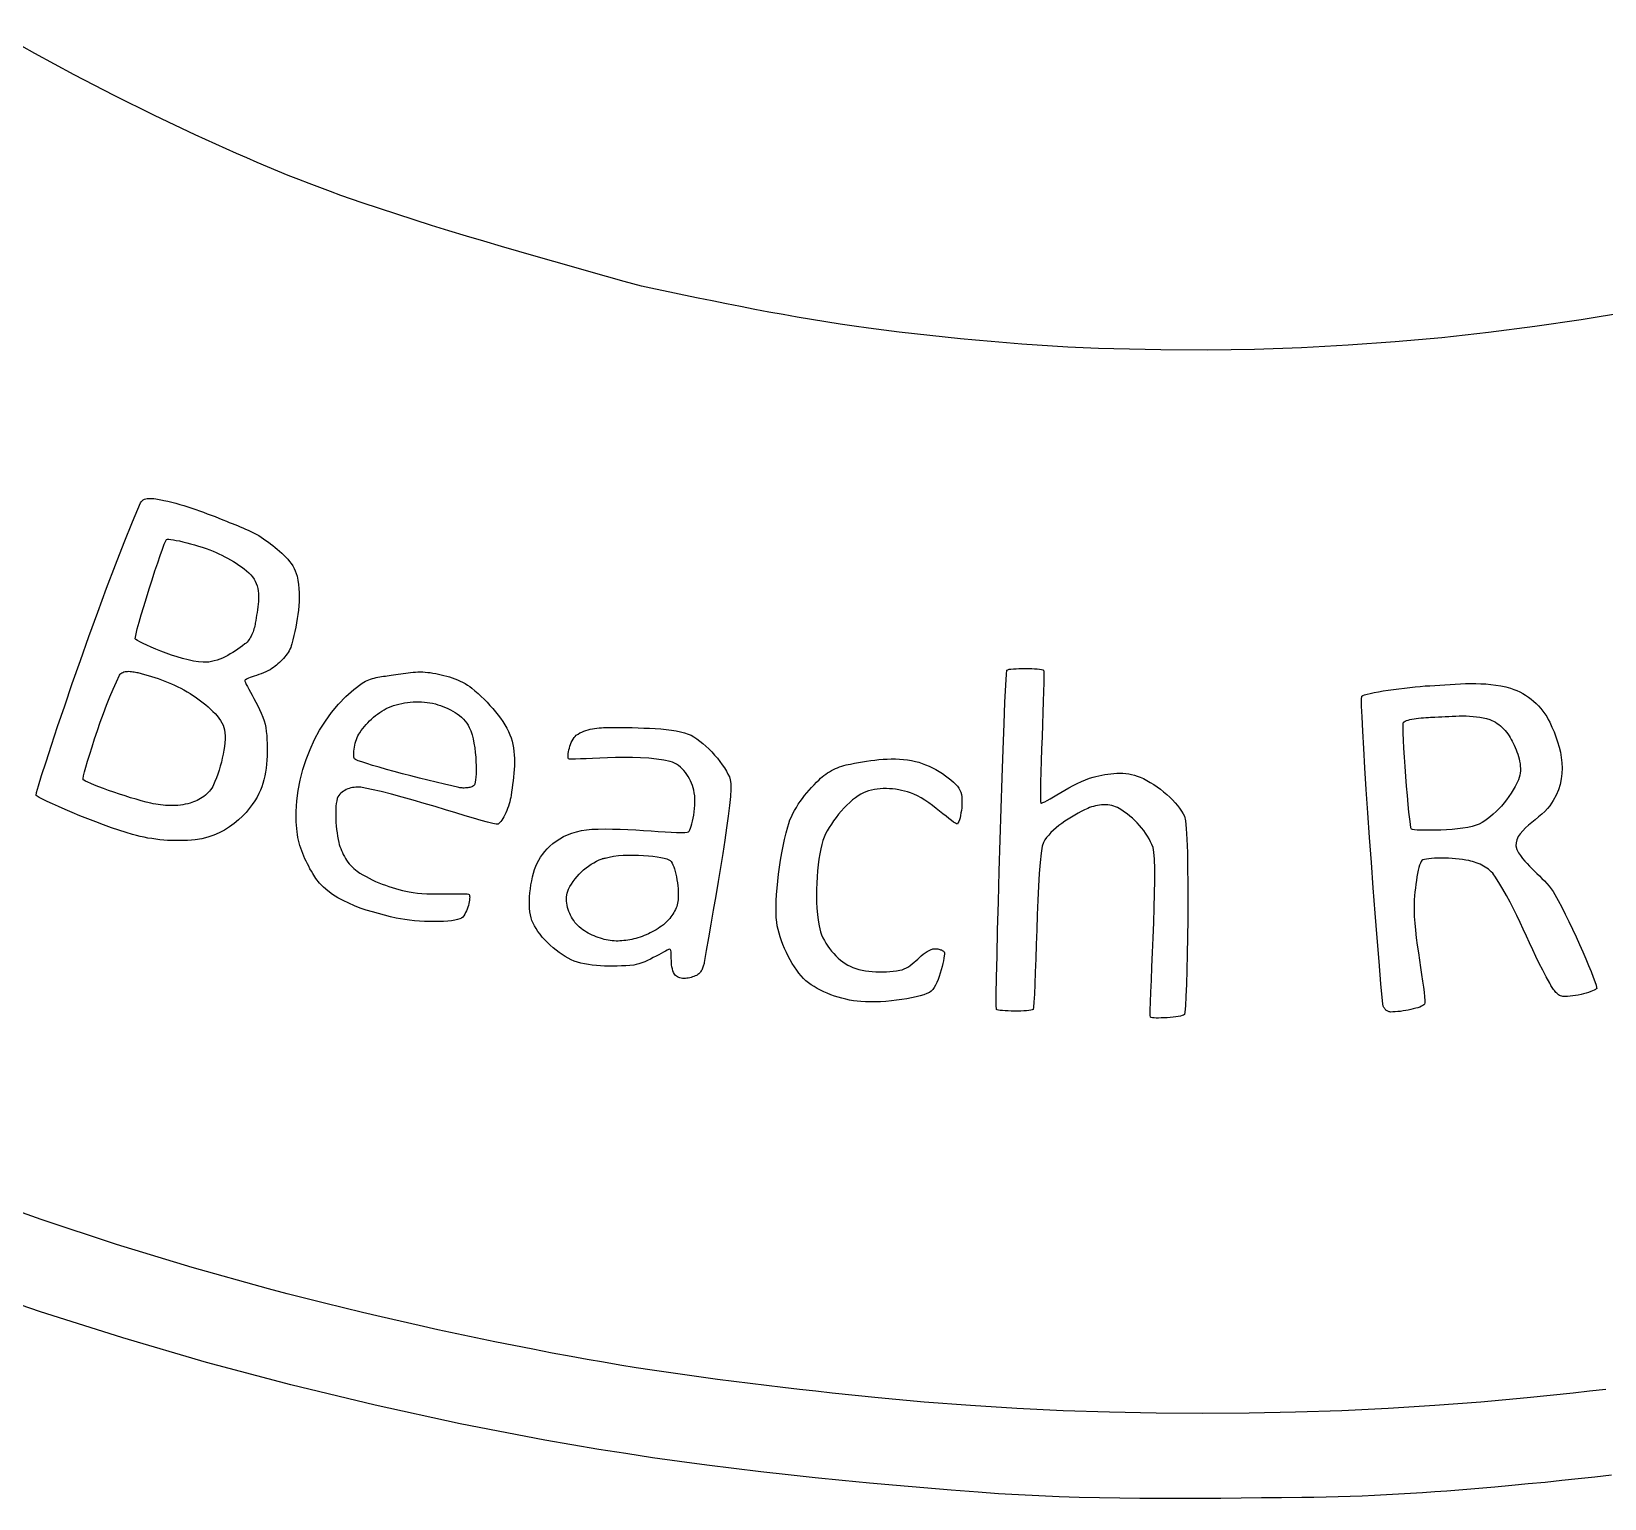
# Model space of a CAD drawing. Extents: x 29 to 1430, y 34 to 1434.
# Drawn here: x 506.1 to 807.5, y 33.8 to 314.8 of the extents above; entities that cross this region are included whole.
import ezdxf

# ---------------------------------------------------------------- set-up
doc = ezdxf.new("R2010")
doc.units = 0
doc.header["$MEASUREMENT"] = 0
doc.layers.get('0').update_dxf_attribs({"linetype": 'CONTINUOUS'})

msp = doc.modelspace()

# ---------------------------------------------------------------- linework, layer by layer
at = {"color": 0, "true_color": 0x000000}
for points in [[(623, 266), (619.64, 266.94), (616.28, 267.88), (612.92, 268.82), (609.56, 269.77), (606.2, 270.73), (602.84, 271.69), (599.49, 272.66), (596.14, 273.64), (592.79, 274.63), (589.45, 275.63), (586.11, 276.65), (582.78, 277.68), (579.45, 278.73), (576.12, 279.8), (572.81, 280.89), (569.5, 282), (567.46, 282.7), (565.42, 283.42), (563.39, 284.16), (561.37, 284.91), (559.35, 285.67), (557.34, 286.46), (555.33, 287.25), (553.33, 288.06), (551.33, 288.89), (549.34, 289.73), (547.35, 290.58), (545.37, 291.44), (543.39, 292.31), (541.42, 293.2), (539.46, 294.09), (537.5, 295), (529.71, 298.71), (521.99, 302.54), (514.33, 306.5), (506.75, 310.59), (499.24, 314.81)], [(811.86, 261.08), (803.01, 259.6), (794.14, 258.29), (785.23, 257.14), (776.31, 256.16), (767.36, 255.35), (758.4, 254.71), (749.43, 254.23), (740.45, 253.92), (731.46, 253.78), (722.48, 253.81), (713.5, 254), (710.55, 254.1), (707.61, 254.23), (704.66, 254.37), (701.72, 254.54), (698.77, 254.73), (695.83, 254.93), (692.89, 255.16), (689.95, 255.41), (687.01, 255.67), (684.08, 255.95), (681.14, 256.25), (678.21, 256.57), (675.28, 256.91), (672.35, 257.25), (669.42, 257.62), (666.5, 258), (663.76, 258.38), (661.03, 258.78), (658.29, 259.2), (655.57, 259.64), (652.84, 260.1), (650.12, 260.58), (647.4, 261.08), (644.68, 261.59), (641.96, 262.11), (639.25, 262.65), (636.54, 263.19), (633.83, 263.75), (631.12, 264.3), (628.41, 264.87), (625.7, 265.43), (623, 266)], [(527, 224.5), (527.13, 224.74), (527.31, 224.93), (527.51, 225.09), (527.75, 225.21), (528.01, 225.29), (528.3, 225.35), (528.6, 225.38), (528.92, 225.39), (529.25, 225.37), (529.59, 225.34), (529.92, 225.3), (530.26, 225.25), (530.59, 225.19), (530.91, 225.13), (531.21, 225.06), (531.5, 225), (532.27, 224.83), (533.04, 224.64), (533.8, 224.44), (534.56, 224.23), (535.32, 224), (536.08, 223.76), (536.83, 223.52), (537.58, 223.26), (538.33, 222.99), (539.07, 222.72), (539.81, 222.45), (540.55, 222.16), (541.29, 221.88), (542.03, 221.59), (542.77, 221.29), (543.5, 221), (544.02, 220.79), (544.54, 220.59), (545.06, 220.38), (545.59, 220.17), (546.11, 219.95), (546.63, 219.73), (547.14, 219.5), (547.66, 219.27), (548.16, 219.03), (548.66, 218.78), (549.16, 218.52), (549.65, 218.24), (550.13, 217.95), (550.59, 217.65), (551.05, 217.33), (551.5, 217), (551.92, 216.67), (552.35, 216.33), (552.78, 215.99), (553.21, 215.64), (553.64, 215.28), (554.06, 214.91), (554.46, 214.53), (554.85, 214.13), (555.22, 213.73), (555.57, 213.31), (555.89, 212.88), (556.19, 212.44), (556.45, 211.98), (556.67, 211.5), (556.86, 211.01), (557, 210.5), (557.16, 209.7), (557.28, 208.9), (557.36, 208.09), (557.41, 207.27), (557.42, 206.46), (557.4, 205.64), (557.35, 204.81), (557.27, 203.99), (557.17, 203.17), (557.05, 202.35), (556.91, 201.53), (556.75, 200.71), (556.58, 199.9), (556.39, 199.09), (556.2, 198.29), (556, 197.5), (555.9, 197.16), (555.78, 196.83), (555.63, 196.5), (555.46, 196.18), (555.28, 195.88), (555.08, 195.58), (554.86, 195.28), (554.64, 195), (554.39, 194.72), (554.14, 194.45), (553.88, 194.19), (553.61, 193.94), (553.34, 193.69), (553.06, 193.45), (552.78, 193.22), (552.5, 193), (552.18, 192.77), (551.82, 192.56), (551.42, 192.35), (551, 192.16), (550.56, 191.97), (550.11, 191.8), (549.66, 191.63), (549.23, 191.47), (548.8, 191.32), (548.4, 191.18), (548.04, 191.05), (547.72, 190.93), (547.44, 190.81), (547.23, 190.7), (547.08, 190.6), (547, 190.5), (547.01, 190.35), (547.1, 190.1), (547.26, 189.76), (547.48, 189.34), (547.75, 188.85), (548.06, 188.29), (548.4, 187.68), (548.75, 187.03), (549.12, 186.35), (549.48, 185.64), (549.83, 184.93), (550.15, 184.21), (550.44, 183.49), (550.69, 182.8), (550.88, 182.13), (551, 181.5), (551.1, 180.75), (551.18, 179.98), (551.24, 179.2), (551.28, 178.41), (551.3, 177.62), (551.29, 176.83), (551.27, 176.04), (551.23, 175.25), (551.16, 174.47), (551.07, 173.7), (550.95, 172.95), (550.81, 172.21), (550.65, 171.49), (550.46, 170.8), (550.24, 170.14), (550, 169.5), (549.71, 168.86), (549.35, 168.17), (548.91, 167.46), (548.41, 166.72), (547.85, 165.97), (547.22, 165.23), (546.52, 164.49), (545.76, 163.78), (544.93, 163.09), (544.05, 162.45), (543.1, 161.85), (542.1, 161.32), (541.03, 160.86), (539.91, 160.48), (538.73, 160.19), (537.5, 160), (536.75, 159.93), (536, 159.88), (535.24, 159.84), (534.48, 159.83), (533.73, 159.83), (532.97, 159.85), (532.21, 159.88), (531.45, 159.94), (530.7, 160.01), (529.94, 160.1), (529.19, 160.21), (528.44, 160.33), (527.7, 160.47), (526.96, 160.63), (526.23, 160.81), (525.5, 161), (524.24, 161.37), (522.88, 161.81), (521.44, 162.31), (519.94, 162.84), (518.42, 163.41), (516.9, 164), (515.4, 164.6), (513.94, 165.2), (512.56, 165.78), (511.28, 166.34), (510.12, 166.86), (509.1, 167.33), (508.26, 167.74), (507.61, 168.08), (507.18, 168.34), (507, 168.5), (507.09, 169.03), (507.46, 170.33), (508.07, 172.33), (508.91, 174.94), (509.93, 178.09), (511.13, 181.68), (512.48, 185.65), (513.94, 189.9), (515.51, 194.36), (517.14, 198.94), (518.81, 203.57), (520.51, 208.16), (522.2, 212.63), (523.87, 216.9), (525.47, 220.88), (527, 224.5)], [(532, 217.5), (532.17, 217.54), (532.45, 217.54), (532.84, 217.51), (533.31, 217.44), (533.86, 217.34), (534.48, 217.22), (535.15, 217.07), (535.86, 216.89), (536.59, 216.7), (537.35, 216.49), (538.1, 216.26), (538.85, 216.02), (539.57, 215.78), (540.26, 215.52), (540.91, 215.26), (541.5, 215), (542.03, 214.75), (542.58, 214.48), (543.14, 214.2), (543.69, 213.9), (544.25, 213.6), (544.8, 213.28), (545.34, 212.95), (545.87, 212.61), (546.38, 212.26), (546.86, 211.89), (547.31, 211.52), (547.74, 211.13), (548.12, 210.74), (548.46, 210.34), (548.76, 209.92), (549, 209.5), (549.19, 209.06), (549.35, 208.61), (549.47, 208.14), (549.55, 207.66), (549.6, 207.17), (549.62, 206.66), (549.62, 206.15), (549.6, 205.63), (549.55, 205.11), (549.5, 204.59), (549.43, 204.06), (549.35, 203.54), (549.26, 203.02), (549.17, 202.51), (549.08, 202), (549, 201.5), (548.95, 201.22), (548.89, 200.94), (548.83, 200.66), (548.75, 200.38), (548.67, 200.1), (548.57, 199.82), (548.47, 199.55), (548.36, 199.28), (548.23, 199.02), (548.09, 198.77), (547.94, 198.53), (547.78, 198.3), (547.61, 198.08), (547.42, 197.87), (547.22, 197.68), (547, 197.5), (546.56, 197.17), (546.11, 196.84), (545.65, 196.52), (545.18, 196.2), (544.7, 195.89), (544.21, 195.59), (543.72, 195.31), (543.22, 195.04), (542.71, 194.8), (542.19, 194.59), (541.67, 194.4), (541.15, 194.24), (540.62, 194.12), (540.08, 194.04), (539.54, 194), (539, 194), (538.1, 194.08), (537.14, 194.23), (536.12, 194.45), (535.07, 194.72), (534.01, 195.03), (532.94, 195.38), (531.9, 195.75), (530.88, 196.13), (529.92, 196.52), (529.02, 196.9), (528.21, 197.26), (527.5, 197.6), (526.91, 197.91), (526.45, 198.16), (526.14, 198.36), (526, 198.5), (526.02, 198.8), (526.16, 199.46), (526.4, 200.42), (526.74, 201.65), (527.16, 203.08), (527.63, 204.66), (528.14, 206.35), (528.68, 208.08), (529.23, 209.81), (529.78, 211.49), (530.3, 213.06), (530.78, 214.47), (531.21, 215.67), (531.56, 216.61), (531.83, 217.24), (532, 217.5)], [(523, 191.5), (523.12, 191.68), (523.26, 191.83), (523.42, 191.96), (523.61, 192.06), (523.82, 192.14), (524.04, 192.2), (524.28, 192.23), (524.52, 192.25), (524.78, 192.26), (525.03, 192.25), (525.29, 192.23), (525.55, 192.19), (525.8, 192.15), (526.04, 192.11), (526.28, 192.05), (526.5, 192), (527.15, 191.83), (527.8, 191.65), (528.45, 191.46), (529.1, 191.27), (529.75, 191.06), (530.39, 190.85), (531.03, 190.62), (531.67, 190.38), (532.3, 190.14), (532.92, 189.88), (533.54, 189.6), (534.15, 189.31), (534.75, 189.01), (535.34, 188.69), (535.93, 188.35), (536.5, 188), (536.99, 187.68), (537.49, 187.34), (538, 186.99), (538.5, 186.62), (539.01, 186.24), (539.5, 185.84), (539.98, 185.43), (540.44, 185.01), (540.89, 184.59), (541.3, 184.16), (541.69, 183.72), (542.04, 183.28), (542.35, 182.83), (542.62, 182.39), (542.83, 181.94), (543, 181.5), (543.12, 181.03), (543.19, 180.49), (543.22, 179.9), (543.21, 179.27), (543.17, 178.59), (543.09, 177.88), (542.98, 177.15), (542.85, 176.39), (542.68, 175.63), (542.5, 174.86), (542.29, 174.08), (542.06, 173.32), (541.81, 172.58), (541.55, 171.85), (541.28, 171.16), (541, 170.5), (540.84, 170.18), (540.66, 169.87), (540.45, 169.58), (540.23, 169.3), (539.98, 169.03), (539.72, 168.77), (539.44, 168.53), (539.14, 168.3), (538.84, 168.08), (538.52, 167.88), (538.2, 167.7), (537.86, 167.53), (537.53, 167.37), (537.19, 167.23), (536.84, 167.11), (536.5, 167), (536.05, 166.88), (535.59, 166.78), (535.13, 166.69), (534.66, 166.63), (534.19, 166.58), (533.72, 166.55), (533.24, 166.54), (532.77, 166.54), (532.29, 166.55), (531.81, 166.58), (531.34, 166.62), (530.86, 166.68), (530.39, 166.74), (529.92, 166.82), (529.46, 166.9), (529, 167), (528.12, 167.21), (527.16, 167.46), (526.16, 167.74), (525.11, 168.05), (524.04, 168.39), (522.98, 168.74), (521.92, 169.09), (520.9, 169.45), (519.93, 169.8), (519.03, 170.13), (518.21, 170.45), (517.49, 170.74), (516.9, 171), (516.44, 171.22), (516.13, 171.39), (516, 171.5), (516.01, 171.73), (516.11, 172.23), (516.29, 172.98), (516.55, 173.93), (516.88, 175.07), (517.27, 176.37), (517.72, 177.79), (518.21, 179.31), (518.74, 180.9), (519.31, 182.53), (519.91, 184.17), (520.52, 185.79), (521.14, 187.36), (521.77, 188.85), (522.39, 190.24), (523, 191.5)], [(575, 191.5), (575.47, 191.57), (575.93, 191.65), (576.4, 191.72), (576.87, 191.79), (577.34, 191.87), (577.81, 191.93), (578.28, 191.99), (578.75, 192.04), (579.22, 192.09), (579.69, 192.12), (580.16, 192.14), (580.63, 192.14), (581.1, 192.13), (581.57, 192.11), (582.04, 192.06), (582.5, 192), (583.03, 191.91), (583.56, 191.81), (584.09, 191.71), (584.62, 191.59), (585.15, 191.46), (585.68, 191.32), (586.21, 191.17), (586.72, 191), (587.23, 190.82), (587.74, 190.62), (588.23, 190.4), (588.71, 190.16), (589.18, 189.9), (589.64, 189.62), (590.08, 189.32), (590.5, 189), (591.09, 188.51), (591.68, 188), (592.26, 187.46), (592.84, 186.9), (593.41, 186.33), (593.96, 185.73), (594.49, 185.13), (595.01, 184.51), (595.5, 183.89), (595.96, 183.26), (596.4, 182.62), (596.8, 181.99), (597.16, 181.36), (597.48, 180.73), (597.77, 180.11), (598, 179.5), (598.19, 178.88), (598.34, 178.25), (598.46, 177.6), (598.55, 176.93), (598.61, 176.25), (598.64, 175.56), (598.64, 174.86), (598.63, 174.15), (598.59, 173.44), (598.54, 172.72), (598.47, 172.01), (598.39, 171.29), (598.3, 170.58), (598.2, 169.88), (598.1, 169.19), (598, 168.5), (597.93, 168.11), (597.84, 167.71), (597.74, 167.29), (597.61, 166.86), (597.48, 166.43), (597.32, 166), (597.16, 165.58), (596.99, 165.17), (596.81, 164.78), (596.62, 164.41), (596.43, 164.07), (596.24, 163.77), (596.05, 163.5), (595.86, 163.28), (595.68, 163.11), (595.5, 163), (595.15, 162.99), (594.48, 163.11), (593.51, 163.35), (592.28, 163.68), (590.83, 164.11), (589.19, 164.6), (587.39, 165.15), (585.46, 165.74), (583.44, 166.35), (581.36, 166.97), (579.26, 167.58), (577.16, 168.17), (575.1, 168.72), (573.11, 169.22), (571.24, 169.65), (569.5, 170), (569.2, 170.04), (568.9, 170.07), (568.58, 170.07), (568.27, 170.06), (567.95, 170.03), (567.63, 169.98), (567.32, 169.91), (567.01, 169.83), (566.7, 169.72), (566.41, 169.6), (566.13, 169.46), (565.87, 169.3), (565.62, 169.13), (565.39, 168.94), (565.18, 168.73), (565, 168.5), (564.84, 168.22), (564.71, 167.87), (564.6, 167.45), (564.52, 166.97), (564.46, 166.44), (564.42, 165.87), (564.4, 165.26), (564.4, 164.62), (564.42, 163.97), (564.45, 163.3), (564.51, 162.63), (564.58, 161.96), (564.66, 161.31), (564.76, 160.67), (564.87, 160.07), (565, 159.5), (565.1, 159.1), (565.22, 158.71), (565.36, 158.32), (565.51, 157.93), (565.68, 157.54), (565.86, 157.16), (566.06, 156.79), (566.27, 156.43), (566.5, 156.07), (566.75, 155.73), (567, 155.4), (567.28, 155.09), (567.56, 154.79), (567.86, 154.51), (568.17, 154.24), (568.5, 154), (569.06, 153.62), (569.63, 153.27), (570.21, 152.93), (570.81, 152.61), (571.41, 152.3), (572.03, 152.02), (572.65, 151.75), (573.28, 151.5), (573.92, 151.27), (574.57, 151.04), (575.21, 150.84), (575.87, 150.64), (576.52, 150.47), (577.18, 150.3), (577.84, 150.14), (578.5, 150), (579.24, 149.87), (580.06, 149.77), (580.93, 149.7), (581.84, 149.65), (582.77, 149.62), (583.71, 149.61), (584.64, 149.61), (585.55, 149.61), (586.42, 149.62), (587.23, 149.63), (587.96, 149.64), (588.61, 149.64), (589.15, 149.63), (589.58, 149.61), (589.86, 149.57), (590, 149.5), (590.04, 149.39), (590.07, 149.22), (590.08, 149.01), (590.06, 148.75), (590.03, 148.45), (589.98, 148.13), (589.91, 147.79), (589.83, 147.43), (589.72, 147.07), (589.6, 146.71), (589.46, 146.36), (589.3, 146.03), (589.13, 145.72), (588.94, 145.44), (588.73, 145.19), (588.5, 145), (588.2, 144.84), (587.77, 144.7), (587.23, 144.58), (586.59, 144.49), (585.86, 144.41), (585.06, 144.36), (584.21, 144.32), (583.3, 144.31), (582.37, 144.32), (581.41, 144.35), (580.45, 144.41), (579.49, 144.48), (578.55, 144.58), (577.65, 144.7), (576.8, 144.84), (576, 145), (574.88, 145.26), (573.74, 145.54), (572.59, 145.84), (571.43, 146.17), (570.27, 146.53), (569.12, 146.92), (567.99, 147.35), (566.89, 147.82), (565.82, 148.33), (564.8, 148.89), (563.82, 149.51), (562.91, 150.18), (562.06, 150.91), (561.29, 151.7), (560.6, 152.57), (560, 153.5), (559.74, 153.97), (559.48, 154.44), (559.23, 154.92), (558.98, 155.4), (558.74, 155.88), (558.51, 156.37), (558.29, 156.87), (558.09, 157.37), (557.89, 157.87), (557.71, 158.38), (557.55, 158.89), (557.4, 159.4), (557.27, 159.92), (557.16, 160.44), (557.07, 160.97), (557, 161.5), (556.86, 163.45), (556.86, 165.43), (556.98, 167.43), (557.24, 169.44), (557.62, 171.44), (558.12, 173.42), (558.75, 175.38), (559.49, 177.3), (560.35, 179.17), (561.33, 180.98), (562.42, 182.73), (563.62, 184.39), (564.93, 185.96), (566.35, 187.42), (567.87, 188.77), (569.5, 190), (569.8, 190.19), (570.11, 190.36), (570.43, 190.52), (570.75, 190.65), (571.09, 190.77), (571.43, 190.87), (571.78, 190.97), (572.13, 191.05), (572.49, 191.12), (572.85, 191.18), (573.21, 191.24), (573.57, 191.3), (573.93, 191.35), (574.29, 191.4), (574.65, 191.45), (575, 191.5)], [(693, 192.5), (693.15, 192.57), (693.41, 192.64), (693.78, 192.69), (694.23, 192.73), (694.74, 192.76), (695.31, 192.78), (695.91, 192.79), (696.53, 192.79), (697.15, 192.79), (697.74, 192.77), (698.31, 192.75), (698.82, 192.71), (699.26, 192.67), (699.62, 192.62), (699.87, 192.56), (700, 192.5), (700.05, 192.16), (700.06, 191.31), (700.05, 190.04), (700.01, 188.4), (699.95, 186.48), (699.88, 184.34), (699.81, 182.07), (699.72, 179.72), (699.64, 177.37), (699.56, 175.09), (699.5, 172.96), (699.45, 171.05), (699.42, 169.42), (699.41, 168.16), (699.44, 167.33), (699.5, 167), (699.64, 167), (699.9, 167.1), (700.27, 167.28), (700.74, 167.53), (701.28, 167.85), (701.9, 168.21), (702.58, 168.61), (703.31, 169.04), (704.07, 169.48), (704.87, 169.93), (705.67, 170.37), (706.48, 170.78), (707.28, 171.16), (708.05, 171.5), (708.8, 171.78), (709.5, 172), (710.05, 172.14), (710.61, 172.27), (711.17, 172.38), (711.74, 172.49), (712.32, 172.58), (712.9, 172.65), (713.47, 172.7), (714.05, 172.73), (714.63, 172.74), (715.21, 172.72), (715.78, 172.68), (716.34, 172.61), (716.89, 172.5), (717.44, 172.37), (717.98, 172.2), (718.5, 172), (719.15, 171.7), (719.81, 171.36), (720.47, 170.98), (721.13, 170.56), (721.78, 170.12), (722.41, 169.66), (723.02, 169.17), (723.61, 168.66), (724.18, 168.14), (724.71, 167.62), (725.21, 167.09), (725.67, 166.55), (726.08, 166.03), (726.44, 165.5), (726.75, 164.99), (727, 164.5), (727.2, 163.65), (727.36, 162.15), (727.48, 160.08), (727.57, 157.55), (727.62, 154.65), (727.65, 151.48), (727.65, 148.15), (727.63, 144.74), (727.59, 141.35), (727.53, 138.08), (727.46, 135.04), (727.38, 132.31), (727.29, 129.99), (727.2, 128.19), (727.1, 126.99), (727, 126.5), (726.85, 126.4), (726.59, 126.31), (726.24, 126.22), (725.82, 126.14), (725.34, 126.07), (724.82, 126.01), (724.26, 125.95), (723.7, 125.91), (723.13, 125.88), (722.58, 125.86), (722.07, 125.85), (721.6, 125.85), (721.19, 125.87), (720.86, 125.9), (720.63, 125.94), (720.5, 126), (720.46, 126.39), (720.46, 127.37), (720.5, 128.87), (720.58, 130.8), (720.67, 133.08), (720.79, 135.64), (720.91, 138.39), (721.03, 141.24), (721.14, 144.14), (721.23, 146.98), (721.3, 149.69), (721.34, 152.19), (721.33, 154.41), (721.28, 156.25), (721.17, 157.64), (721, 158.5), (720.78, 159.06), (720.52, 159.62), (720.23, 160.17), (719.92, 160.71), (719.58, 161.24), (719.21, 161.75), (718.81, 162.26), (718.4, 162.75), (717.97, 163.22), (717.51, 163.68), (717.04, 164.12), (716.56, 164.54), (716.06, 164.94), (715.55, 165.31), (715.03, 165.67), (714.5, 166), (714.17, 166.18), (713.82, 166.33), (713.47, 166.45), (713.1, 166.55), (712.72, 166.62), (712.33, 166.67), (711.94, 166.69), (711.54, 166.69), (711.14, 166.67), (710.75, 166.63), (710.35, 166.57), (709.97, 166.49), (709.58, 166.39), (709.21, 166.28), (708.85, 166.15), (708.5, 166), (707.88, 165.71), (707.25, 165.4), (706.62, 165.07), (705.99, 164.72), (705.35, 164.35), (704.73, 163.96), (704.12, 163.55), (703.53, 163.13), (702.96, 162.7), (702.41, 162.26), (701.9, 161.81), (701.43, 161.36), (701, 160.9), (700.61, 160.43), (700.28, 159.97), (700, 159.5), (699.76, 158.74), (699.55, 157.43), (699.37, 155.67), (699.2, 153.52), (699.05, 151.08), (698.92, 148.41), (698.8, 145.61), (698.7, 142.75), (698.6, 139.91), (698.51, 137.18), (698.43, 134.64), (698.34, 132.36), (698.26, 130.42), (698.18, 128.91), (698.09, 127.91), (698, 127.5), (697.84, 127.42), (697.57, 127.35), (697.19, 127.29), (696.74, 127.24), (696.22, 127.21), (695.65, 127.19), (695.05, 127.18), (694.44, 127.18), (693.83, 127.19), (693.23, 127.21), (692.68, 127.24), (692.17, 127.28), (691.73, 127.32), (691.38, 127.38), (691.13, 127.43), (691, 127.5), (690.96, 128.29), (690.97, 130.38), (691.02, 133.6), (691.1, 137.75), (691.22, 142.65), (691.36, 148.12), (691.53, 153.95), (691.7, 159.98), (691.89, 166), (692.08, 171.84), (692.27, 177.31), (692.45, 182.22), (692.62, 186.38), (692.77, 189.6), (692.9, 191.7), (693, 192.5)], [(774, 189.5), (774.97, 189.56), (775.95, 189.62), (776.92, 189.68), (777.9, 189.75), (778.89, 189.81), (779.87, 189.86), (780.85, 189.9), (781.83, 189.92), (782.81, 189.92), (783.78, 189.89), (784.75, 189.84), (785.72, 189.75), (786.68, 189.63), (787.63, 189.46), (788.57, 189.26), (789.5, 189), (790.09, 188.8), (790.67, 188.57), (791.25, 188.3), (791.81, 188), (792.36, 187.67), (792.9, 187.31), (793.41, 186.92), (793.91, 186.51), (794.39, 186.08), (794.85, 185.62), (795.28, 185.14), (795.68, 184.65), (796.06, 184.13), (796.41, 183.6), (796.72, 183.06), (797, 182.5), (797.41, 181.58), (797.81, 180.65), (798.17, 179.69), (798.5, 178.72), (798.79, 177.74), (799.03, 176.74), (799.21, 175.73), (799.32, 174.72), (799.36, 173.69), (799.32, 172.67), (799.2, 171.64), (798.98, 170.6), (798.66, 169.57), (798.22, 168.54), (797.67, 167.52), (797, 166.5), (796.56, 165.96), (796.04, 165.42), (795.46, 164.89), (794.85, 164.37), (794.21, 163.84), (793.57, 163.32), (792.94, 162.79), (792.35, 162.25), (791.81, 161.71), (791.34, 161.15), (790.95, 160.59), (790.68, 160.01), (790.53, 159.41), (790.52, 158.8), (790.67, 158.16), (791, 157.5), (791.37, 156.95), (791.77, 156.42), (792.2, 155.91), (792.65, 155.42), (793.11, 154.94), (793.58, 154.46), (794.07, 154), (794.55, 153.53), (795.03, 153.06), (795.51, 152.59), (795.98, 152.11), (796.43, 151.62), (796.86, 151.12), (797.27, 150.6), (797.65, 150.06), (798, 149.5), (798.63, 148.37), (799.3, 147.11), (799.98, 145.77), (800.67, 144.35), (801.35, 142.9), (802.03, 141.43), (802.69, 139.96), (803.32, 138.54), (803.9, 137.17), (804.43, 135.9), (804.91, 134.73), (805.31, 133.7), (805.63, 132.84), (805.86, 132.17), (805.98, 131.71), (806, 131.5), (805.91, 131.41), (805.75, 131.3), (805.51, 131.17), (805.2, 131.04), (804.84, 130.9), (804.43, 130.76), (803.98, 130.62), (803.49, 130.49), (802.99, 130.36), (802.47, 130.25), (801.94, 130.15), (801.42, 130.07), (800.9, 130.01), (800.4, 129.98), (799.93, 129.97), (799.5, 130), (799.29, 130.04), (799.08, 130.1), (798.88, 130.19), (798.7, 130.3), (798.52, 130.43), (798.35, 130.58), (798.18, 130.74), (798.03, 130.91), (797.88, 131.1), (797.74, 131.29), (797.6, 131.49), (797.47, 131.69), (797.35, 131.9), (797.23, 132.1), (797.11, 132.3), (797, 132.5), (796.31, 133.76), (795.64, 135.04), (794.99, 136.32), (794.36, 137.62), (793.74, 138.93), (793.13, 140.23), (792.53, 141.54), (791.92, 142.85), (791.31, 144.16), (790.68, 145.46), (790.05, 146.75), (789.39, 148.03), (788.71, 149.3), (788.01, 150.55), (787.27, 151.79), (786.5, 153), (786.29, 153.3), (786.06, 153.58), (785.8, 153.84), (785.53, 154.1), (785.25, 154.33), (784.95, 154.55), (784.64, 154.76), (784.31, 154.96), (783.98, 155.13), (783.64, 155.3), (783.29, 155.45), (782.93, 155.59), (782.58, 155.71), (782.22, 155.82), (781.86, 155.92), (781.5, 156), (780.92, 156.11), (780.3, 156.21), (779.65, 156.29), (778.96, 156.36), (778.27, 156.41), (777.57, 156.45), (776.87, 156.47), (776.19, 156.48), (775.53, 156.48), (774.91, 156.45), (774.34, 156.42), (773.82, 156.37), (773.37, 156.3), (772.99, 156.21), (772.7, 156.12), (772.5, 156), (772.36, 155.82), (772.21, 155.53), (772.07, 155.15), (771.93, 154.69), (771.8, 154.15), (771.67, 153.55), (771.55, 152.9), (771.44, 152.21), (771.34, 151.48), (771.25, 150.74), (771.17, 149.99), (771.1, 149.24), (771.05, 148.51), (771.02, 147.8), (771, 147.13), (771, 146.5), (771.05, 145.31), (771.14, 144.02), (771.27, 142.66), (771.43, 141.24), (771.62, 139.8), (771.82, 138.34), (772.02, 136.9), (772.23, 135.51), (772.43, 134.17), (772.62, 132.92), (772.78, 131.78), (772.92, 130.77), (773.01, 129.91), (773.06, 129.23), (773.06, 128.75), (773, 128.5), (772.87, 128.36), (772.67, 128.23), (772.4, 128.09), (772.08, 127.96), (771.71, 127.83), (771.31, 127.71), (770.86, 127.59), (770.39, 127.48), (769.9, 127.38), (769.4, 127.28), (768.89, 127.2), (768.38, 127.13), (767.88, 127.08), (767.4, 127.03), (766.93, 127.01), (766.5, 127), (766.37, 127.01), (766.24, 127.04), (766.1, 127.08), (765.98, 127.14), (765.85, 127.21), (765.73, 127.29), (765.62, 127.38), (765.51, 127.49), (765.41, 127.6), (765.32, 127.72), (765.23, 127.84), (765.16, 127.97), (765.1, 128.1), (765.05, 128.23), (765.02, 128.37), (765, 128.5), (764.66, 132.39), (764.3, 136.65), (763.93, 141.18), (763.55, 145.91), (763.18, 150.76), (762.82, 155.63), (762.47, 160.45), (762.15, 165.13), (761.85, 169.59), (761.58, 173.74), (761.35, 177.5), (761.17, 180.78), (761.03, 183.51), (760.96, 185.59), (760.94, 186.95), (761, 187.5), (761.18, 187.62), (761.52, 187.75), (762.01, 187.89), (762.62, 188.04), (763.35, 188.19), (764.17, 188.34), (765.08, 188.49), (766.04, 188.64), (767.05, 188.79), (768.09, 188.93), (769.14, 189.06), (770.19, 189.18), (771.22, 189.28), (772.2, 189.37), (773.14, 189.45), (774, 189.5)], [(575, 185.5), (575.5, 185.68), (576.01, 185.84), (576.53, 185.98), (577.06, 186.11), (577.59, 186.21), (578.13, 186.29), (578.67, 186.36), (579.22, 186.4), (579.76, 186.43), (580.31, 186.43), (580.85, 186.41), (581.39, 186.37), (581.92, 186.31), (582.46, 186.23), (582.98, 186.13), (583.5, 186), (583.98, 185.86), (584.46, 185.71), (584.95, 185.54), (585.43, 185.34), (585.9, 185.13), (586.37, 184.9), (586.83, 184.65), (587.27, 184.38), (587.7, 184.1), (588.11, 183.79), (588.5, 183.46), (588.86, 183.11), (589.19, 182.74), (589.5, 182.35), (589.77, 181.93), (590, 181.5), (590.28, 180.84), (590.52, 180.1), (590.73, 179.3), (590.9, 178.47), (591.03, 177.6), (591.14, 176.72), (591.22, 175.84), (591.27, 174.98), (591.3, 174.15), (591.31, 173.37), (591.29, 172.65), (591.26, 172), (591.21, 171.45), (591.15, 171.01), (591.08, 170.68), (591, 170.5), (590.9, 170.39), (590.78, 170.3), (590.64, 170.22), (590.48, 170.14), (590.3, 170.08), (590.11, 170.03), (589.91, 169.98), (589.7, 169.95), (589.48, 169.92), (589.26, 169.91), (589.04, 169.9), (588.82, 169.9), (588.61, 169.92), (588.39, 169.94), (588.19, 169.96), (588, 170), (586.67, 170.3), (585.22, 170.63), (583.68, 171), (582.08, 171.39), (580.45, 171.8), (578.8, 172.22), (577.18, 172.64), (575.61, 173.07), (574.11, 173.48), (572.72, 173.87), (571.45, 174.24), (570.34, 174.58), (569.41, 174.89), (568.69, 175.14), (568.21, 175.35), (568, 175.5), (567.94, 175.64), (567.89, 175.84), (567.87, 176.07), (567.86, 176.35), (567.86, 176.66), (567.89, 176.99), (567.93, 177.34), (567.99, 177.71), (568.06, 178.09), (568.15, 178.47), (568.26, 178.85), (568.38, 179.22), (568.51, 179.58), (568.66, 179.91), (568.82, 180.22), (569, 180.5), (569.29, 180.9), (569.59, 181.29), (569.9, 181.67), (570.23, 182.05), (570.56, 182.42), (570.91, 182.78), (571.27, 183.12), (571.65, 183.45), (572.03, 183.77), (572.43, 184.07), (572.83, 184.36), (573.25, 184.63), (573.67, 184.88), (574.1, 185.11), (574.55, 185.32), (575, 185.5)], [(617, 181.5), (618, 181.5), (619.04, 181.49), (620.12, 181.48), (621.22, 181.47), (622.33, 181.44), (623.45, 181.4), (624.55, 181.35), (625.64, 181.29), (626.71, 181.21), (627.73, 181.1), (628.71, 180.98), (629.62, 180.84), (630.47, 180.67), (631.24, 180.48), (631.92, 180.25), (632.5, 180), (633.04, 179.7), (633.6, 179.33), (634.17, 178.91), (634.74, 178.44), (635.32, 177.93), (635.9, 177.38), (636.46, 176.81), (637, 176.21), (637.52, 175.6), (638.02, 174.98), (638.47, 174.37), (638.89, 173.75), (639.25, 173.15), (639.56, 172.57), (639.82, 172.02), (640, 171.5), (640.1, 170.79), (640.1, 169.71), (640.01, 168.27), (639.84, 166.54), (639.6, 164.54), (639.3, 162.31), (638.95, 159.91), (638.55, 157.35), (638.13, 154.7), (637.68, 151.97), (637.21, 149.23), (636.74, 146.49), (636.28, 143.81), (635.83, 141.23), (635.4, 138.78), (635, 136.5), (634.97, 136.32), (634.92, 136.13), (634.88, 135.95), (634.82, 135.76), (634.76, 135.58), (634.69, 135.39), (634.61, 135.22), (634.52, 135.04), (634.42, 134.87), (634.32, 134.72), (634.21, 134.57), (634.08, 134.43), (633.95, 134.3), (633.81, 134.18), (633.66, 134.08), (633.5, 134), (633.27, 133.9), (633.02, 133.8), (632.76, 133.71), (632.5, 133.63), (632.22, 133.57), (631.95, 133.51), (631.67, 133.47), (631.4, 133.44), (631.13, 133.43), (630.86, 133.44), (630.6, 133.47), (630.35, 133.52), (630.12, 133.6), (629.89, 133.71), (629.69, 133.84), (629.5, 134), (629.3, 134.25), (629.13, 134.55), (629, 134.89), (628.9, 135.26), (628.83, 135.64), (628.77, 136.05), (628.74, 136.46), (628.72, 136.86), (628.7, 137.26), (628.7, 137.63), (628.69, 137.98), (628.68, 138.29), (628.66, 138.55), (628.62, 138.77), (628.57, 138.92), (628.5, 139), (628.38, 139.01), (628.17, 138.95), (627.9, 138.83), (627.57, 138.67), (627.19, 138.46), (626.75, 138.22), (626.28, 137.96), (625.78, 137.69), (625.25, 137.41), (624.71, 137.13), (624.15, 136.86), (623.6, 136.61), (623.05, 136.4), (622.51, 136.21), (621.99, 136.08), (621.5, 136), (620.74, 135.93), (619.96, 135.87), (619.17, 135.82), (618.36, 135.78), (617.55, 135.77), (616.74, 135.76), (615.93, 135.78), (615.13, 135.82), (614.34, 135.88), (613.56, 135.96), (612.81, 136.07), (612.08, 136.2), (611.38, 136.35), (610.71, 136.54), (610.09, 136.75), (609.5, 137), (608.93, 137.29), (608.35, 137.62), (607.77, 137.99), (607.19, 138.4), (606.62, 138.84), (606.05, 139.3), (605.5, 139.79), (604.97, 140.3), (604.47, 140.83), (603.99, 141.36), (603.55, 141.9), (603.14, 142.43), (602.78, 142.97), (602.47, 143.49), (602.21, 144.01), (602, 144.5), (601.84, 145.02), (601.72, 145.59), (601.62, 146.22), (601.56, 146.88), (601.53, 147.59), (601.53, 148.32), (601.56, 149.07), (601.62, 149.84), (601.7, 150.61), (601.82, 151.37), (601.95, 152.13), (602.12, 152.87), (602.3, 153.59), (602.51, 154.27), (602.75, 154.91), (603, 155.5), (603.29, 156.07), (603.62, 156.63), (604.01, 157.19), (604.44, 157.74), (604.92, 158.28), (605.44, 158.79), (606.02, 159.29), (606.65, 159.75), (607.32, 160.19), (608.05, 160.59), (608.83, 160.95), (609.66, 161.26), (610.54, 161.53), (611.47, 161.74), (612.46, 161.9), (613.5, 162), (614.72, 162.05), (616.04, 162.06), (617.44, 162.05), (618.9, 162.01), (620.39, 161.94), (621.9, 161.87), (623.38, 161.78), (624.83, 161.69), (626.21, 161.6), (627.5, 161.52), (628.67, 161.45), (629.71, 161.41), (630.59, 161.38), (631.28, 161.38), (631.76, 161.42), (632, 161.5), (632.12, 161.65), (632.25, 161.89), (632.38, 162.21), (632.51, 162.61), (632.64, 163.07), (632.77, 163.58), (632.88, 164.14), (632.99, 164.73), (633.07, 165.34), (633.14, 165.97), (633.19, 166.6), (633.22, 167.23), (633.21, 167.84), (633.18, 168.43), (633.11, 168.99), (633, 169.5), (632.88, 169.93), (632.73, 170.37), (632.56, 170.81), (632.37, 171.25), (632.16, 171.68), (631.92, 172.1), (631.67, 172.5), (631.39, 172.89), (631.09, 173.26), (630.78, 173.61), (630.44, 173.93), (630.09, 174.22), (629.72, 174.48), (629.33, 174.69), (628.92, 174.87), (628.5, 175), (627.24, 175.26), (625.86, 175.46), (624.38, 175.6), (622.83, 175.69), (621.24, 175.73), (619.63, 175.74), (618.04, 175.72), (616.49, 175.69), (615.01, 175.63), (613.63, 175.58), (612.38, 175.52), (611.28, 175.47), (610.37, 175.43), (609.66, 175.42), (609.2, 175.44), (609, 175.5), (608.95, 175.61), (608.93, 175.77), (608.92, 175.99), (608.93, 176.24), (608.96, 176.54), (609.01, 176.86), (609.08, 177.2), (609.17, 177.55), (609.27, 177.91), (609.39, 178.27), (609.53, 178.62), (609.69, 178.96), (609.87, 179.27), (610.06, 179.55), (610.27, 179.8), (610.5, 180), (610.84, 180.24), (611.2, 180.45), (611.57, 180.63), (611.95, 180.8), (612.35, 180.94), (612.75, 181.06), (613.16, 181.16), (613.58, 181.25), (614.01, 181.32), (614.44, 181.38), (614.87, 181.42), (615.3, 181.45), (615.73, 181.48), (616.16, 181.49), (616.58, 181.5), (617, 181.5)], [(775, 183.5), (775.66, 183.52), (776.32, 183.55), (776.98, 183.59), (777.65, 183.62), (778.32, 183.65), (778.98, 183.68), (779.65, 183.7), (780.32, 183.71), (780.98, 183.7), (781.64, 183.67), (782.3, 183.63), (782.95, 183.56), (783.6, 183.47), (784.24, 183.34), (784.87, 183.19), (785.5, 183), (785.87, 182.86), (786.23, 182.69), (786.58, 182.5), (786.92, 182.28), (787.25, 182.04), (787.57, 181.79), (787.87, 181.51), (788.16, 181.22), (788.44, 180.91), (788.7, 180.59), (788.96, 180.26), (789.19, 179.92), (789.42, 179.57), (789.63, 179.22), (789.82, 178.86), (790, 178.5), (790.19, 178.09), (790.37, 177.68), (790.55, 177.25), (790.71, 176.81), (790.87, 176.37), (791, 175.92), (791.12, 175.47), (791.22, 175.02), (791.3, 174.56), (791.35, 174.11), (791.38, 173.66), (791.37, 173.21), (791.33, 172.77), (791.26, 172.34), (791.15, 171.91), (791, 171.5), (790.71, 170.85), (790.37, 170.19), (790, 169.54), (789.6, 168.9), (789.17, 168.26), (788.71, 167.64), (788.24, 167.04), (787.74, 166.46), (787.23, 165.9), (786.7, 165.38), (786.17, 164.88), (785.63, 164.42), (785.09, 164), (784.56, 163.62), (784.02, 163.28), (783.5, 163), (782.9, 162.76), (782.16, 162.55), (781.31, 162.37), (780.36, 162.22), (779.34, 162.09), (778.27, 161.99), (777.19, 161.91), (776.11, 161.86), (775.05, 161.82), (774.05, 161.81), (773.13, 161.81), (772.3, 161.82), (771.61, 161.85), (771.06, 161.89), (770.68, 161.94), (770.5, 162), (770.41, 162.28), (770.3, 162.95), (770.18, 163.96), (770.03, 165.25), (769.88, 166.77), (769.73, 168.46), (769.57, 170.27), (769.42, 172.14), (769.28, 174.01), (769.15, 175.82), (769.05, 177.53), (768.97, 179.08), (768.92, 180.4), (768.91, 181.45), (768.93, 182.17), (769, 182.5), (769.13, 182.61), (769.32, 182.72), (769.56, 182.82), (769.86, 182.91), (770.2, 183), (770.58, 183.08), (770.99, 183.15), (771.43, 183.21), (771.88, 183.27), (772.34, 183.32), (772.81, 183.37), (773.28, 183.41), (773.74, 183.44), (774.18, 183.47), (774.6, 183.49), (775, 183.5)], [(663, 174.5), (663.77, 174.64), (664.55, 174.78), (665.33, 174.92), (666.11, 175.04), (666.9, 175.15), (667.69, 175.25), (668.48, 175.34), (669.27, 175.4), (670.05, 175.45), (670.84, 175.47), (671.63, 175.47), (672.41, 175.44), (673.19, 175.38), (673.97, 175.29), (674.74, 175.16), (675.5, 175), (676.13, 174.83), (676.77, 174.62), (677.42, 174.36), (678.08, 174.08), (678.74, 173.76), (679.38, 173.42), (680.02, 173.05), (680.63, 172.67), (681.21, 172.27), (681.76, 171.87), (682.27, 171.46), (682.74, 171.05), (683.15, 170.64), (683.5, 170.25), (683.79, 169.87), (684, 169.5), (684.15, 169.12), (684.27, 168.69), (684.34, 168.22), (684.38, 167.72), (684.39, 167.2), (684.37, 166.67), (684.33, 166.14), (684.27, 165.62), (684.2, 165.12), (684.11, 164.65), (684.01, 164.22), (683.9, 163.84), (683.8, 163.52), (683.69, 163.27), (683.59, 163.09), (683.5, 163), (683.36, 163.02), (683.12, 163.15), (682.79, 163.37), (682.38, 163.68), (681.9, 164.06), (681.35, 164.5), (680.75, 164.98), (680.11, 165.49), (679.43, 166.01), (678.73, 166.54), (678.01, 167.06), (677.29, 167.55), (676.56, 168), (675.85, 168.41), (675.16, 168.74), (674.5, 169), (673.96, 169.17), (673.4, 169.32), (672.83, 169.45), (672.26, 169.56), (671.67, 169.66), (671.08, 169.72), (670.49, 169.77), (669.9, 169.79), (669.32, 169.79), (668.74, 169.76), (668.16, 169.71), (667.6, 169.63), (667.05, 169.52), (666.51, 169.37), (666, 169.2), (665.5, 169), (665, 168.75), (664.49, 168.43), (663.96, 168.05), (663.42, 167.63), (662.88, 167.15), (662.33, 166.63), (661.8, 166.08), (661.27, 165.5), (660.76, 164.9), (660.27, 164.28), (659.8, 163.64), (659.36, 163), (658.96, 162.36), (658.59, 161.73), (658.27, 161.11), (658, 160.5), (657.76, 159.85), (657.54, 159.09), (657.33, 158.23), (657.15, 157.29), (656.98, 156.28), (656.84, 155.2), (656.72, 154.07), (656.62, 152.9), (656.56, 151.71), (656.52, 150.5), (656.51, 149.28), (656.54, 148.07), (656.6, 146.87), (656.69, 145.7), (656.83, 144.58), (657, 143.5), (657.13, 142.93), (657.29, 142.36), (657.5, 141.8), (657.75, 141.24), (658.02, 140.7), (658.33, 140.16), (658.66, 139.64), (659.03, 139.14), (659.41, 138.66), (659.81, 138.19), (660.23, 137.76), (660.67, 137.34), (661.11, 136.96), (661.57, 136.61), (662.03, 136.29), (662.5, 136), (662.99, 135.75), (663.51, 135.52), (664.07, 135.33), (664.65, 135.16), (665.26, 135.01), (665.89, 134.9), (666.54, 134.8), (667.2, 134.73), (667.87, 134.69), (668.55, 134.67), (669.22, 134.67), (669.9, 134.7), (670.57, 134.74), (671.23, 134.81), (671.87, 134.89), (672.5, 135), (672.93, 135.11), (673.34, 135.26), (673.74, 135.46), (674.12, 135.68), (674.49, 135.94), (674.85, 136.22), (675.2, 136.52), (675.55, 136.82), (675.9, 137.14), (676.25, 137.45), (676.6, 137.76), (676.96, 138.05), (677.32, 138.33), (677.7, 138.58), (678.09, 138.81), (678.5, 139), (678.65, 139.05), (678.82, 139.09), (679, 139.11), (679.19, 139.12), (679.38, 139.12), (679.57, 139.1), (679.76, 139.07), (679.95, 139.04), (680.13, 138.99), (680.3, 138.94), (680.47, 138.88), (680.61, 138.81), (680.74, 138.74), (680.85, 138.66), (680.94, 138.58), (681, 138.5), (681.03, 138.36), (681.03, 138.11), (681, 137.76), (680.93, 137.33), (680.84, 136.83), (680.73, 136.28), (680.59, 135.69), (680.43, 135.07), (680.24, 134.45), (680.04, 133.83), (679.82, 133.23), (679.58, 132.66), (679.33, 132.14), (679.06, 131.68), (678.79, 131.29), (678.5, 131), (678.14, 130.76), (677.66, 130.53), (677.07, 130.3), (676.38, 130.09), (675.6, 129.88), (674.74, 129.7), (673.83, 129.53), (672.87, 129.37), (671.87, 129.24), (670.86, 129.12), (669.83, 129.03), (668.8, 128.97), (667.8, 128.93), (666.82, 128.92), (665.88, 128.95), (665, 129), (664.29, 129.07), (663.58, 129.17), (662.85, 129.3), (662.13, 129.45), (661.4, 129.63), (660.68, 129.84), (659.96, 130.06), (659.26, 130.31), (658.57, 130.58), (657.9, 130.87), (657.26, 131.18), (656.64, 131.51), (656.05, 131.86), (655.49, 132.22), (654.98, 132.6), (654.5, 133), (654.05, 133.43), (653.6, 133.92), (653.15, 134.46), (652.72, 135.04), (652.29, 135.66), (651.88, 136.31), (651.48, 137), (651.1, 137.7), (650.74, 138.42), (650.41, 139.16), (650.09, 139.9), (649.81, 140.64), (649.56, 141.37), (649.34, 142.1), (649.15, 142.81), (649, 143.5), (648.89, 144.24), (648.82, 145.1), (648.78, 146.07), (648.77, 147.13), (648.81, 148.28), (648.87, 149.49), (648.96, 150.75), (649.08, 152.06), (649.24, 153.4), (649.42, 154.75), (649.62, 156.11), (649.85, 157.46), (650.11, 158.78), (650.38, 160.07), (650.68, 161.32), (651, 162.5), (651.2, 163.14), (651.44, 163.78), (651.7, 164.4), (652, 165.01), (652.32, 165.61), (652.66, 166.2), (653.03, 166.78), (653.42, 167.34), (653.82, 167.9), (654.24, 168.45), (654.68, 168.98), (655.13, 169.51), (655.58, 170.02), (656.05, 170.52), (656.52, 171.02), (657, 171.5), (657.3, 171.79), (657.62, 172.07), (657.95, 172.33), (658.3, 172.58), (658.65, 172.81), (659.01, 173.03), (659.39, 173.24), (659.77, 173.44), (660.16, 173.62), (660.55, 173.79), (660.95, 173.94), (661.36, 174.08), (661.77, 174.2), (662.18, 174.32), (662.59, 174.42), (663, 174.5)], [(616, 156.5), (616.79, 156.69), (617.65, 156.84), (618.56, 156.95), (619.51, 157.02), (620.48, 157.05), (621.46, 157.06), (622.44, 157.03), (623.39, 156.98), (624.31, 156.91), (625.18, 156.82), (625.98, 156.71), (626.7, 156.59), (627.33, 156.45), (627.85, 156.31), (628.24, 156.15), (628.5, 156), (628.68, 155.81), (628.85, 155.54), (629.02, 155.22), (629.17, 154.84), (629.32, 154.41), (629.46, 153.93), (629.58, 153.43), (629.69, 152.89), (629.79, 152.34), (629.87, 151.77), (629.94, 151.2), (629.99, 150.63), (630.02, 150.06), (630.04, 149.52), (630.03, 148.99), (630, 148.5), (629.96, 148.18), (629.9, 147.86), (629.83, 147.55), (629.73, 147.24), (629.62, 146.93), (629.49, 146.62), (629.34, 146.33), (629.18, 146.03), (629.01, 145.75), (628.82, 145.47), (628.62, 145.2), (628.41, 144.94), (628.2, 144.69), (627.97, 144.45), (627.74, 144.22), (627.5, 144), (627.18, 143.73), (626.85, 143.47), (626.51, 143.22), (626.16, 142.98), (625.8, 142.76), (625.44, 142.54), (625.06, 142.34), (624.68, 142.15), (624.3, 141.97), (623.91, 141.8), (623.52, 141.64), (623.12, 141.49), (622.72, 141.35), (622.31, 141.22), (621.91, 141.11), (621.5, 141), (621.13, 140.91), (620.76, 140.84), (620.39, 140.77), (620.01, 140.71), (619.63, 140.67), (619.25, 140.63), (618.87, 140.61), (618.49, 140.6), (618.11, 140.6), (617.73, 140.62), (617.35, 140.64), (616.97, 140.69), (616.6, 140.74), (616.23, 140.81), (615.86, 140.9), (615.5, 141), (615.11, 141.12), (614.72, 141.26), (614.33, 141.4), (613.94, 141.56), (613.55, 141.73), (613.17, 141.91), (612.8, 142.11), (612.43, 142.31), (612.08, 142.54), (611.73, 142.77), (611.4, 143.02), (611.08, 143.29), (610.79, 143.57), (610.5, 143.86), (610.24, 144.17), (610, 144.5), (609.79, 144.82), (609.59, 145.16), (609.4, 145.52), (609.23, 145.89), (609.08, 146.27), (608.94, 146.66), (608.82, 147.05), (608.73, 147.45), (608.66, 147.85), (608.62, 148.25), (608.6, 148.64), (608.61, 149.03), (608.66, 149.42), (608.74, 149.79), (608.85, 150.15), (609, 150.5), (609.27, 151.01), (609.57, 151.51), (609.9, 152), (610.26, 152.48), (610.64, 152.94), (611.04, 153.39), (611.46, 153.81), (611.91, 154.22), (612.37, 154.6), (612.85, 154.96), (613.34, 155.29), (613.85, 155.6), (614.37, 155.87), (614.91, 156.12), (615.45, 156.33), (616, 156.5), (615.45, 156.33), (616, 156.5)], [(807.77, 54.7), (804.64, 54.35), (801.5, 54), (792.67, 53.08), (783.82, 52.29), (774.95, 51.61), (766.07, 51.06), (757.18, 50.63), (748.29, 50.33), (739.38, 50.14), (730.48, 50.08), (721.57, 50.14), (712.67, 50.33), (703.78, 50.63), (694.89, 51.06), (686.02, 51.61), (677.16, 52.29), (668.32, 53.08), (659.5, 54), (656.36, 54.35), (653.23, 54.71), (650.09, 55.07), (646.96, 55.45), (643.82, 55.83), (640.69, 56.22), (637.56, 56.63), (634.43, 57.05), (631.31, 57.48), (628.18, 57.93), (625.06, 58.39), (621.94, 58.87), (618.83, 59.38), (615.71, 59.9), (612.6, 60.44), (609.5, 61), (605.85, 61.68), (602.2, 62.39), (598.55, 63.1), (594.91, 63.84), (591.27, 64.59), (587.64, 65.36), (584, 66.14), (580.37, 66.94), (576.75, 67.76), (573.13, 68.6), (569.51, 69.45), (565.9, 70.33), (562.29, 71.22), (558.69, 72.13), (555.09, 73.05), (551.5, 74), (536.9, 78.07), (522.38, 82.5), (507.96, 87.28), (493.63, 92.39)], [(808.85, 38.27), (805.66, 37.91), (802.47, 37.57), (799.28, 37.24), (796.09, 36.91), (792.89, 36.6), (789.7, 36.3), (786.5, 36), (784.19, 35.79), (781.89, 35.6), (779.58, 35.41), (777.27, 35.23), (774.96, 35.07), (772.64, 34.91), (770.33, 34.76), (768.02, 34.63), (765.71, 34.5), (763.39, 34.39), (761.08, 34.29), (758.76, 34.21), (756.45, 34.14), (754.13, 34.08), (751.82, 34.03), (749.5, 34), (745.62, 33.96), (741.75, 33.92), (737.87, 33.88), (733.99, 33.85), (730.11, 33.82), (726.23, 33.81), (722.36, 33.82), (718.48, 33.84), (714.6, 33.88), (710.72, 33.94), (706.85, 34.03), (702.98, 34.15), (699.1, 34.31), (695.23, 34.5), (691.37, 34.73), (687.5, 35), (682.29, 35.4), (677.08, 35.83), (671.87, 36.28), (666.66, 36.75), (661.46, 37.25), (656.26, 37.78), (651.06, 38.33), (645.86, 38.92), (640.67, 39.54), (635.48, 40.2), (630.3, 40.9), (625.13, 41.63), (619.96, 42.41), (614.8, 43.23), (609.65, 44.09), (604.5, 45), (588.22, 48.15), (571.97, 51.69), (555.78, 55.6), (539.66, 59.89), (523.63, 64.57), (507.69, 69.62), (491.88, 75.05)]]:
    msp.add_lwpolyline(points, dxfattribs=at)

doc.saveas('drawing.dxf')
